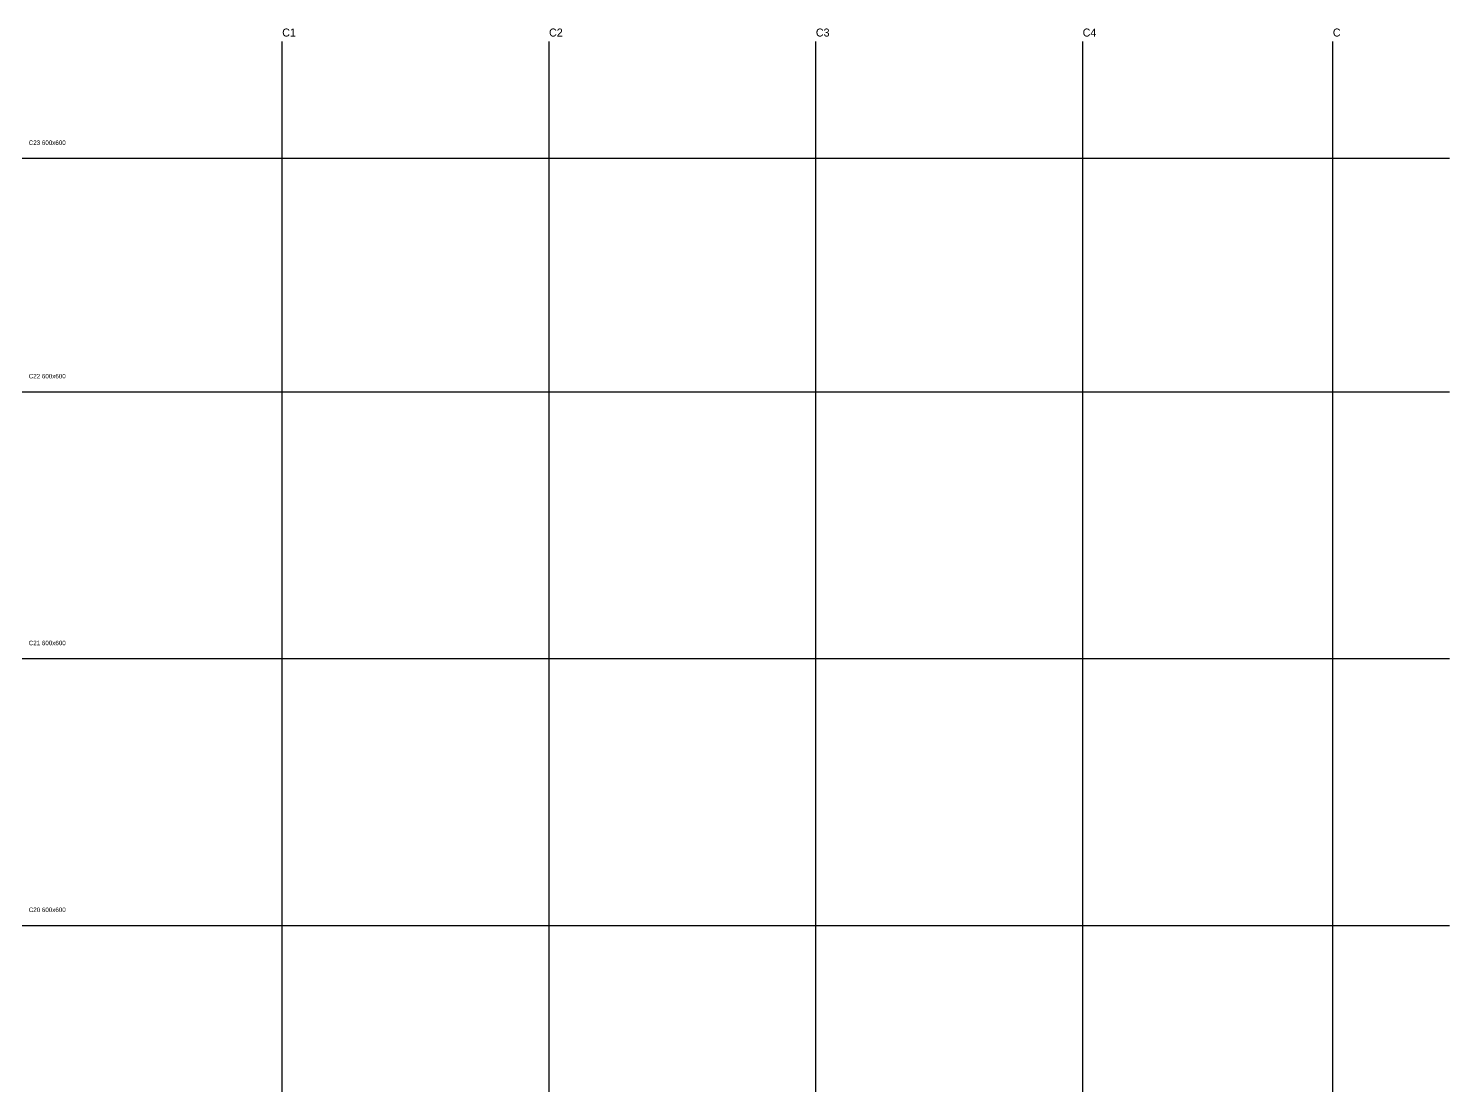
# Model space of a CAD drawing. Header units: metres. Extents: x -3943 to 60000, y -3500 to 59894.
# Drawn here: x 17390 to 60000, y 28197 to 59894 of the extents above; entities that cross this region are included whole.
import ezdxf

# ---------------------------------------------------------------- set-up
doc = ezdxf.new("R2010")
doc.units = ezdxf.units.M
doc.layers.add('A-TEXT', color=7, linetype='Continuous')
doc.layers.add('S-GRID', color=7, linetype='Continuous')

msp = doc.modelspace()

# ---------------------------------------------------------------- linework, layer by layer
at = {"layer": 'S-GRID'}
for p, q in [((25000, -3500), (25000, 59500)), ((33000, -3500), (33000, 59500)), ((41000, -3500), (41000, 59500)), ((49000, -3500), (49000, 59500)), ((56500, -3500), (56500, 59500)), ((-3500, 56000), (60000, 56000)), ((-3500, 49000), (60000, 49000)), ((-3500, 41000), (60000, 41000)), ((-3500, 33000), (60000, 33000))]:
    msp.add_line(p, q, dxfattribs=at)

# ---------------------------------------------------------------- texts
at = {"layer": 'A-TEXT'}
for s, p in [('C23 600x600', (17400, 56400)), ('C22 600x600', (17400, 49400)), ('C21 600x600', (17400, 41400)), ('C20 600x600', (17400, 33400))]:
    msp.add_text(s, height=135, dxfattribs=at).set_placement(p)
at = {"layer": 'S-GRID'}
for s, p in [('C1', (25000, 59650)), ('C2', (33000, 59650)), ('C3', (41000, 59650)), ('C4', (49000, 59650)), ('C', (56500, 59650))]:
    msp.add_text(s, height=240, dxfattribs=at).set_placement(p)

doc.saveas('drawing.dxf')
